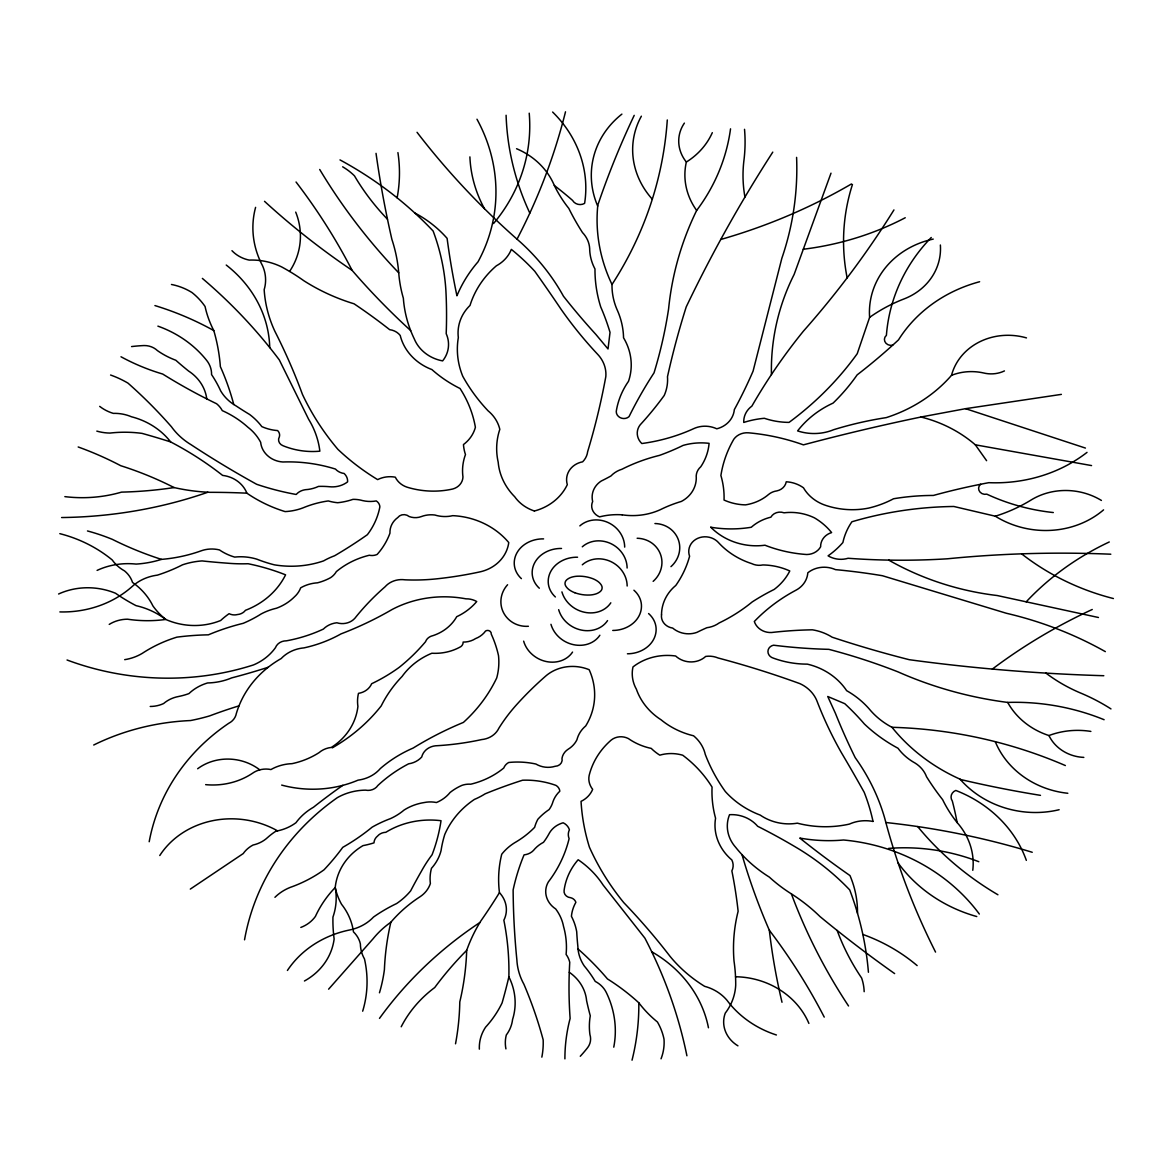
<?xml version="1.0" encoding="UTF-8"?>
<svg xmlns="http://www.w3.org/2000/svg" width="1172" height="1172" viewBox="0 0 1172 1172"><rect width="100%" height="100%" fill="white"/><g stroke="black" fill="none" stroke-linecap="round" stroke-linejoin="round"><path stroke-width="1.5" d="M933.22 239.088A86.552 77.586 8.1 0 0 869.609 317.378L857.23 353.695A347.322 311.371 8.1 0 1 789.049 422.389A70.584 63.273 8.1 0 1 764.349 418.287A89.468 80.194 8.1 0 0 743.751 422.447A22.883 20.51 8.1 0 1 751.882 406.113A664.963 596.123 8.1 0 1 803.435 331.119A1047.431 939.006 8.1 0 0 893.943 209.92M831.007 173.178L794.147 274.409A261.825 234.722 8.1 0 0 771.44 374.557M328.614 989.183L373.033 938.831A97.335 87.255 8.1 0 1 390.862 922.218A145.475 130.414 8.1 0 1 419.942 896.814A29.344 26.311 8.1 0 0 430.373 883.542A49.063 43.994 8.1 0 1 431.472 868.291A49.59 44.463 8.1 0 0 441.068 850.564A131.616 117.991 8.1 0 1 444.789 834.42A92.412 82.846 8.1 0 1 474.411 799.421A75.726 67.888 8.1 0 0 485.149 793.825A478.323 428.82 8.1 0 1 522.595 780.215A79.989 71.712 8.1 0 1 555.953 785.387A8.336 7.471 8.1 0 1 559.82 791.217A30.443 27.293 8.1 0 0 552.964 801.692A29.959 26.868 8.1 0 1 549.097 809.574A65.5 58.717 8.1 0 0 537.845 819.287A46.66 41.826 8.1 0 0 534.637 827.329A96.968 86.933 8.1 0 1 516.398 841.716A54.527 48.887 8.1 0 0 501.733 854.227A129.682 116.262 8.1 0 0 499.448 892.639A28.758 25.784 8.1 0 1 503.857 920.21A316.733 283.946 8.1 0 1 508.868 976.862A68.811 61.677 8.1 0 1 512.574 1019.494A38.969 34.94 8.1 0 1 506.304 1034.993A38.632 34.633 8.1 0 0 505.923 1048.896M190.304 889.094L243.234 853.568A29.622 26.56 8.1 0 1 253.064 845.027A31.747 28.465 8.1 0 0 267.758 837.379A66.775 59.875 8.1 0 1 275.933 831.182A46.865 42.016 8.1 0 0 295.959 822.715A61.589 55.201 8.1 0 1 313.466 807.244A632.455 566.984 8.1 0 1 342.839 785.343M1087.015 452.377A144.42 129.462 8.1 0 1 988.816 482.674A642.886 576.346 8.1 0 0 933.366 495.448A220.673 197.834 8.1 0 0 893.547 498.759A100.514 90.112 8.1 0 1 868.599 508.106A75.828 67.976 8.1 0 1 825.938 505.454A39.291 35.233 8.1 0 1 803.479 487.801A30.003 26.897 8.1 0 0 786.251 481.78A12.804 11.471 8.1 0 1 776.802 490.907A16.144 14.474 8.1 0 0 768.495 494.54A46.221 41.43 8.1 0 1 745.524 504.868A49.371 44.258 8.1 0 1 724.047 500.048A94.082 84.355 8.1 0 0 720.897 475.51A126.708 113.596 8.1 0 1 733.848 439.178A16.247 14.562 8.1 0 1 748.586 432.82A198.024 177.529 8.1 0 1 803.406 444.862A2067.891 1853.84 8.1 0 1 920.972 417.012L965.582 408.676L1061.378 394.378M920.972 417.012A122.782 110.065 8.1 0 1 975.338 444.818L1091.557 465.577M1098.442 617.498L997.167 595.523A261.825 234.722 8.1 0 1 888.742 560.113M1103.57 509.864A86.552 77.586 8.1 0 1 995.321 516.207L953.832 506.48A347.322 311.371 8.1 0 0 851.898 521.774A70.584 63.273 8.1 0 0 842.888 542.519A89.468 80.194 8.1 0 1 828.077 555.836A22.883 20.51 8.1 0 0 848.089 558.268A664.963 596.123 8.1 0 0 947.401 558.795A1047.431 939.006 8.1 0 1 1110.807 554.21M965.582 408.676L1085.433 448.07M975.338 444.818L986.59 460.684M1026.482 337.902A59.992 53.78 8.1 0 0 951.518 375.333A150.998 135.366 8.1 0 1 886.266 417.613A347.015 311.093 8.1 0 0 833.658 429.699A47.847 42.895 8.1 0 1 797.605 430.915A100.514 90.112 8.1 0 1 833.072 403.109A220.673 197.834 8.1 0 0 857.142 374.879A642.886 576.346 8.1 0 0 898.514 339.851A144.42 129.462 8.1 0 1 979.616 281.734M951.518 375.333A50.411 45.195 8.1 0 1 983.425 372.93A28.802 25.813 8.1 0 0 1004.448 370.923M892.712 345.169A6.402 5.728 8.1 0 1 886.398 335.353A190.128 170.453 8.1 0 1 931.257 237.491M869.609 317.378A157.781 141.446 8.1 0 1 903.876 298.992A62.761 56.271 8.1 0 0 940.369 245.007M847.136 277.852A230.767 206.873 8.1 0 1 852.454 184.487M796.594 157.385A342.81 307.328 8.1 0 1 781.856 258.25L753.083 371.114A574.705 515.211 8.1 0 1 734.331 409.629A25.125 22.517 8.1 0 1 716.781 428.805A25.227 22.62 8.1 0 0 693.604 428.688A174.32 156.272 8.1 0 1 641.802 443.529A16.452 14.753 8.1 0 1 641.597 423.282A379.523 340.232 8.1 0 0 664.216 395.477A48.111 43.13 8.1 0 0 667.483 376.725A1004.756 900.755 8.1 0 1 686.221 306.903A1665.251 1492.879 8.1 0 1 772.773 152.126M905.238 217.743A286.759 257.064 8.1 0 1 803.26 249.255M851.473 183.945A563.791 505.425 8.1 0 1 720.751 239.484M744.938 197.057A151.129 135.483 8.1 0 1 743.868 160.96A183.901 164.856 8.1 0 0 744.528 129.33M730.537 128.832A212.322 190.333 8.1 0 1 696.651 210.447A357.094 320.132 8.1 0 0 668.597 308.881A557.052 499.389 8.1 0 1 654.035 372.843A501.191 449.315 8.1 0 0 629.042 416.631A7.442 6.68 8.1 0 1 620.061 417.584A7.442 6.68 8.1 0 1 616.487 409.98A88.061 78.949 8.1 0 1 628.5 381.325A62.424 55.963 8.1 0 0 623.548 337.8A85.087 76.268 8.1 0 0 617.585 310.829A72.605 65.09 8.1 0 1 612.004 284.488A179.111 160.564 8.1 0 1 597.808 205.115A1017.604 912.256 8.1 0 1 634.213 115.354M696.651 210.447A71.096 63.742 8.1 0 1 686.353 162.029A38.691 34.677 8.1 0 1 684.389 123.104M712.312 132.67A75.477 67.654 8.1 0 1 686.353 162.029M667.293 119.969A423.678 379.816 8.1 0 1 612.004 284.488M652.306 199.196A85.278 76.444 8.1 0 1 641.362 116.189M597.705 206.067A93.247 83.593 8.1 0 1 621.893 114.124M516.559 148.712A71.009 63.654 8.1 0 1 554.341 185.498A133.52 119.705 8.1 0 0 568.816 208.411A278.951 250.076 8.1 0 0 582.484 232.554A28.773 25.799 8.1 0 1 589.663 248.435A52.711 47.261 8.1 0 0 594.98 268.974A149.284 133.828 8.1 0 0 600.738 306.976A258.587 231.822 8.1 0 1 610.026 332.379L608.019 348.963L595.801 334.342A710.364 636.836 8.1 0 1 563.468 296.238A222.988 199.914 8.1 0 0 520.324 242.062A785.723 704.387 8.1 0 1 417.042 132.304M554.341 185.498A368.198 330.079 8.1 0 1 572.551 200.397A8.292 7.442 8.1 0 0 584.608 203.371A121.727 109.128 8.1 0 0 552.627 112.043M376.036 153.356A1220.784 1094.414 8.1 0 0 391.888 239.381A174.438 156.374 8.1 0 1 398.729 272.842A150.119 134.575 8.1 0 0 403.358 298.245A132.963 119.207 8.1 0 0 414.361 339.074A37.035 33.197 8.1 0 0 442.635 360.888A31.761 28.465 8.1 0 0 446.195 333.668A584.74 524.206 8.1 0 0 445.902 290.744A246.413 220.907 8.1 0 0 433.127 231.03A362.529 325.01 8.1 0 0 339.997 159.905M398.729 272.842A620.647 556.407 8.1 0 1 319.707 169.471M387.478 219.223A247.424 221.816 8.1 0 1 354.471 175.859A56.739 50.865 8.1 0 0 342.649 166.805M397.923 152.609A165.501 148.375 8.1 0 1 397.118 197.819M484.417 208.645A140.098 125.594 8.1 0 1 469.899 156.887M565.505 111.809A708.503 635.165 8.1 0 1 517.042 239.161M529.832 213.114A297.937 267.099 8.1 0 1 506.099 115.266M529.217 113.201A184.487 165.384 8.1 0 1 493.515 223.559M476.975 119.222A179.594 161.004 8.1 0 1 478 261.854A147.643 132.363 8.1 0 0 456.933 295.798A921.353 825.982 8.1 0 1 447.103 238.356A111.589 100.045 8.1 0 0 414.727 212.938M231.968 250.691A30.999 27.791 8.1 0 0 249.182 260.096A61.105 54.776 8.1 0 1 281.588 266.894A198.522 177.968 8.1 0 1 303.87 280.753A187.828 168.387 8.1 0 0 354.047 303.797A555.557 498.056 8.1 0 1 389.69 329.684A14.826 13.288 8.1 0 1 400.223 335.47A51.685 46.338 8.1 0 0 431.897 369.561A122.02 109.392 8.1 0 0 460.039 388.503A119.398 107.048 8.1 0 1 475.393 427.311A37.182 33.343 8.1 0 1 463.453 444.569A49.092 44.009 8.1 0 0 465.474 454.575A57.443 51.495 8.1 0 0 462.955 476.916A14.884 13.346 8.1 0 1 452.685 489.017A80.824 72.459 8.1 0 1 406.86 487.113A19.719 17.683 8.1 0 1 395.316 477.18A26.048 23.352 8.1 0 0 377.633 479.612A228.379 204.734 8.1 0 1 337.873 449.315A270.6 242.589 8.1 0 1 302.435 394.363A672.479 602.862 8.1 0 0 274.893 331.339A137.402 123.177 8.1 0 1 264.169 289.645A41.87 37.533 8.1 0 0 262.484 265.619A96.28 86.318 8.1 0 1 255.599 207.356M295.71 212.117A77.528 69.514 8.1 0 1 289.587 271.421M410.654 330.563A723.974 649.024 8.1 0 1 352.113 270.366A746.447 669.183 8.1 0 1 264.52 201.32M296.047 182.012A644.468 577.752 8.1 0 1 352.113 270.366M202.375 278.409A519.401 465.636 8.1 0 1 279.317 359.921L308.602 419.224A91.826 82.318 8.1 0 1 319.853 451.176A70.393 63.112 8.1 0 1 283.082 445.756A6.959 6.226 8.1 0 1 279.332 436.936A7.208 6.461 8.1 0 0 277.603 430.578A42.558 38.163 8.1 0 1 261.825 426.608A62.526 56.051 8.1 0 0 249.68 414.522A355.043 318.301 8.1 0 1 236.217 406.01A42.734 38.31 8.1 0 1 220.658 390.862A125.858 112.834 8.1 0 0 211.561 374.571A25.315 22.693 8.1 0 0 206.799 360.566A104.938 94.082 8.1 0 0 157.898 326.138M226.24 265.048A121.39 108.82 8.1 0 1 269.736 347.586M67.053 659.997A259.686 232.803 8.1 0 0 253.489 664.934A55.333 49.605 8.1 0 0 275.435 647.706A11.837 10.607 8.1 0 1 286.451 640.82A145.753 130.663 8.1 0 0 323.384 629.071A22.165 19.88 8.1 0 1 336.847 622.772A16.628 14.899 8.1 0 0 354.852 618.289A268.227 240.465 8.1 0 1 385.075 586.791A21.916 19.66 8.1 0 1 405.043 579.818A193.131 173.134 8.1 0 0 435.574 578.953A374.337 335.588 8.1 0 0 478.909 572.097A39.76 35.643 8.1 0 0 508.765 542.563A72.62 65.105 8.1 0 0 452.729 515.665A31.161 27.938 8.1 0 1 434.856 515.021A25.799 23.118 8.1 0 0 421.217 516.618A15.69 14.064 8.1 0 1 409.16 516.53A7.53 6.754 8.1 0 0 397.777 517.555A21.785 19.528 8.1 0 0 389.954 533.172A77.909 69.851 8.1 0 1 377.164 554.429A11.896 10.665 8.1 0 1 369.297 555.25A81.923 73.44 8.1 0 0 336.349 571.614A20.437 18.312 8.1 0 1 330.592 577.664A54.586 48.931 8.1 0 1 317.509 582.821A36.625 32.831 8.1 0 0 300.691 587.831A27.41 24.583 8.1 0 1 294.245 597.046A51.129 45.825 8.1 0 1 276.445 608.239A60.212 53.985 8.1 0 0 261.107 613.982A123.309 110.549 8.1 0 1 243.219 623.314A220.175 197.379 8.1 0 0 208.396 634.828A263.407 236.143 8.1 0 0 176.913 637.143A134.677 120.745 8.1 0 0 142.295 653.346A47.627 42.69 8.1 0 1 124.701 659.66M233.77 404.516A290.627 260.536 8.1 0 0 220.365 366.631A211.385 189.498 8.1 0 0 213.787 330.563A113.157 101.437 8.1 0 1 205.056 306.478A65.896 59.069 8.1 0 0 191.974 292.531A55.714 49.957 8.1 0 0 171.464 284.474M154.924 305.57A280.24 251.218 8.1 0 1 213.787 330.563M121.009 356.771A196.325 176.005 8.1 0 0 162.703 374.044A533.231 478.044 8.1 0 0 216.586 403.739A23.836 21.36 8.1 0 1 222.284 410.625A93.291 83.637 8.1 0 1 247.951 427.267A48.023 43.056 8.1 0 1 260.667 442.327A23.206 20.803 8.1 0 0 282.935 461.988A140.816 126.239 8.1 0 1 335.456 469.064A13.126 11.764 8.1 0 0 344.114 473.473A11.867 10.636 8.1 0 1 347.601 481.868A24.334 21.814 8.1 0 1 329.112 486.702A77.689 69.646 8.1 0 0 318.491 486.409A34.047 30.531 8.1 0 1 305.335 489.706A15.016 13.463 8.1 0 0 296.194 494.467A248.552 222.827 8.1 0 1 256.683 484.3A927.492 831.49 8.1 0 1 191.153 444.759A66.174 59.333 8.1 0 1 171.449 426.769A487.274 436.834 8.1 0 0 127.982 383.127A92.398 82.831 8.1 0 0 110.578 375.025M206.755 398.876A42.91 38.456 8.1 0 0 188.546 371.011A339.997 304.808 8.1 0 1 175.815 360.258A76.327 68.43 8.1 0 1 157.517 350.677A17.507 15.69 8.1 0 0 143.995 345.55A151.188 135.542 8.1 0 0 131.572 346.575M99.693 406.376A38.632 34.633 8.1 0 0 113.303 413.379A38.969 34.94 8.1 0 1 131.528 416.793A68.811 61.677 8.1 0 1 170.658 441.932A316.733 283.946 8.1 0 1 222.621 475.407A28.758 25.784 8.1 0 1 246.882 493.178A129.682 116.262 8.1 0 0 285.104 511.593A54.527 48.887 8.1 0 0 304.852 507.124A96.968 86.933 8.1 0 1 328.277 500.942A46.66 41.826 8.1 0 0 337.712 502.729A65.5 58.717 8.1 0 0 352.962 499.36A29.959 26.868 8.1 0 1 362.588 500.591A30.443 27.293 8.1 0 0 376.285 500.927A8.336 7.471 8.1 0 1 379.86 506.875A79.989 71.712 8.1 0 1 367.363 534.696A478.323 428.82 8.1 0 1 334.621 555.748A75.726 67.888 8.1 0 0 323.589 560.89A92.412 82.846 8.1 0 1 274.336 564.831A131.616 117.991 8.1 0 1 256.829 559.161A49.59 44.463 8.1 0 0 234.722 557.096A49.063 43.994 8.1 0 1 219.442 549.917A29.344 26.311 8.1 0 0 201.188 550.811A145.475 130.414 8.1 0 1 161.458 559.381A97.335 87.255 8.1 0 1 136.099 564.084A68.738 61.618 8.1 0 0 97.1 570.398M170.658 441.932A681.957 611.359 8.1 0 0 142.017 433.376A117.493 105.334 8.1 0 0 110.007 433.069A44.902 40.258 8.1 0 1 96.822 431.12M246.882 493.178A705.266 632.265 8.1 0 0 209.847 492.328A181.821 163.011 8.1 0 1 174.101 487.567A382.028 342.473 8.1 0 1 121.522 492.123A129.74 116.321 8.1 0 1 64.856 496.635M174.101 487.567A320.967 287.741 8.1 0 0 120.775 465.724A313.041 280.635 8.1 0 0 78.187 446.972M207.854 492.24A428.981 384.577 8.1 0 1 61.603 517.541M161.458 559.381A316.777 283.99 8.1 0 1 112.366 539.369A184.898 165.765 8.1 0 0 87.475 530.96M59.875 611.916A101.612 91.094 8.1 0 0 132.29 586.396A45.781 41.049 8.1 0 1 157.37 575.144A163.597 146.661 8.1 0 0 182.48 564.831A73.191 65.617 8.1 0 1 202.053 560.919A664.07 595.332 8.1 0 0 226.87 563.146A157.678 141.358 8.1 0 0 248.098 563.732A199.02 178.422 8.1 0 1 285.572 574.837A80.311 71.99 8.1 0 1 245.475 610.304A11.354 10.182 8.1 0 1 237.433 614.553A11.031 9.889 8.1 0 1 229.082 613.688A88.559 79.388 8.1 0 0 220.658 620.501A64.607 57.926 8.1 0 1 165.75 619.446A121.683 109.084 8.1 0 1 127.499 619.197A33.373 29.915 8.1 0 0 109.23 624.398M58.6 593.999A65.705 58.893 8.1 0 1 115.559 593.266A173.588 155.627 8.1 0 0 136.055 605.646A71.609 64.196 8.1 0 1 165.75 619.446A68.723 61.603 8.1 0 1 152.887 605.88A64.841 58.131 8.1 0 0 132.539 582.455A26.59 23.836 8.1 0 0 124.554 570.911A36.552 32.757 8.1 0 1 112.234 559.967A125.624 112.615 8.1 0 0 59.816 533.656M268.183 667.264A632.455 566.984 8.1 0 1 231.69 677.885A61.589 55.201 8.1 0 1 207.59 682.954A46.865 42.016 8.1 0 0 188.941 693.59A66.775 59.875 8.1 0 1 178.671 696.476A31.747 28.465 8.1 0 0 163.611 703.537A29.622 26.56 8.1 0 1 150.221 706.452M93.716 745.011A229.697 205.92 8.1 0 1 190.538 720.546A192.882 172.914 8.1 0 0 209.656 715.887A487.406 436.951 8.1 0 1 239 705.852M149.196 841.73A214.637 192.428 8.1 0 1 228.686 723.329A16.056 14.401 8.1 0 0 236.363 713.426A108.161 96.968 8.1 0 1 281.177 658.547A35.658 31.966 8.1 0 1 303.988 647.882A130.722 117.185 8.1 0 0 340.979 633.906A351.864 315.444 8.1 0 0 392.049 609.528A105.48 94.566 8.1 0 1 465.958 598.833A18.811 16.862 8.1 0 1 476.726 601.529A61.867 55.465 8.1 0 1 456.714 616.692A45.298 40.61 8.1 0 1 431.106 636.206A10.548 9.449 8.1 0 0 425.553 641.699A208.162 186.612 8.1 0 1 399.198 667.366A181.162 162.41 8.1 0 1 371.671 683.716A17.99 16.13 8.1 0 1 358.486 693.355A41.738 37.431 8.1 0 0 357.914 706.394A65.881 59.069 8.1 0 1 331.31 747.428A22.239 19.939 8.1 0 0 319.048 752.644A79.886 71.624 8.1 0 1 292.048 763.661A43.774 39.247 8.1 0 0 270.937 769.55A22.224 19.924 8.1 0 0 252.478 773.271A68.372 61.296 8.1 0 1 205.657 784.654M332.262 747.868A184.224 165.164 8.1 0 0 381.222 705.896A137.798 123.529 8.1 0 1 402.113 676.42A73.353 65.764 8.1 0 1 431.853 653.244A49.297 44.199 8.1 0 0 460.801 646.651A6.387 5.728 8.1 0 0 463.13 642.08A21.301 19.104 8.1 0 0 475.583 638.579A23.411 20.993 8.1 0 0 485.589 630.99A3.56 3.179 8.1 0 1 491.258 634.125A123.924 111.091 8.1 0 1 498.51 655.661A74.612 66.892 8.1 0 1 496.723 677.929A165.823 148.654 8.1 0 1 463.409 722.406A351.864 315.444 8.1 0 0 413.145 748.058A130.722 117.185 8.1 0 0 380.299 768.583A35.658 31.966 8.1 0 1 358.061 780.142A108.161 96.968 8.1 0 1 281.676 785.094M274.937 897.312A47.627 42.69 8.1 0 1 290.26 887.38A134.677 120.745 8.1 0 0 324.014 869.814A263.407 236.143 8.1 0 0 342.766 847.341A220.175 197.379 8.1 0 0 372.125 827.168A123.309 110.549 8.1 0 1 390.481 818.613A60.212 53.985 8.1 0 0 404.047 810.072A51.129 45.825 8.1 0 1 424.161 802.556A27.41 24.583 8.1 0 1 436.438 802.527A36.625 32.831 8.1 0 0 450.077 792.492A54.586 48.931 8.1 0 1 461.915 785.372A20.437 18.312 8.1 0 1 470.748 784.2A81.923 73.44 8.1 0 0 503.799 767.982A11.896 10.665 8.1 0 1 508.707 762.489A77.909 69.851 8.1 0 1 535.897 764.027A21.785 19.528 8.1 0 0 555.045 766.312A7.53 6.754 8.1 0 0 562.003 758.284A15.69 14.064 8.1 0 1 568.244 749.172A25.799 23.118 8.1 0 0 576.946 739.737A31.161 27.938 8.1 0 1 585.692 725.966A72.62 65.105 8.1 0 0 589.15 669.695A39.76 35.643 8.1 0 0 545.024 676.669A374.337 335.588 8.1 0 0 515.709 705.691A193.131 173.134 8.1 0 0 498.862 728.208A21.916 19.66 8.1 0 1 481.677 739.576A268.227 240.465 8.1 0 1 435.471 745.802A16.628 14.899 8.1 0 0 421.715 757.009A22.165 19.88 8.1 0 1 408.589 763.836A145.753 130.663 8.1 0 0 377.897 785.46A11.837 10.607 8.1 0 1 365.503 790.148A55.333 49.605 8.1 0 0 337.39 797.619A259.686 232.803 8.1 0 0 244.538 939.812M362.675 1011.187A125.624 112.615 8.1 0 0 364.477 958.945A36.552 32.757 8.1 0 1 360.39 943.943A26.59 23.836 8.1 0 0 353.461 931.872A64.841 58.131 8.1 0 0 341.55 904.286A68.723 61.603 8.1 0 1 335.221 887.497A64.607 57.926 8.1 0 1 362.998 845.627A88.559 79.388 8.1 0 0 373.985 842.858A11.031 9.889 8.1 0 1 377.516 836.119A11.354 10.182 8.1 0 1 385.837 832.296A80.311 71.99 8.1 0 1 441.024 820.708A199.02 178.422 8.1 0 1 432.087 854.74A157.678 141.358 8.1 0 0 421.524 871.016A664.07 595.332 8.1 0 0 410.654 890.867A73.191 65.617 8.1 0 1 396.634 903.539A163.597 146.661 8.1 0 0 373.531 917.031A45.781 41.049 8.1 0 1 349.534 929.997A101.612 91.094 8.1 0 0 287.418 970.46M304.442 980.993A65.705 58.893 8.1 0 0 334.137 938.992A173.588 155.627 8.1 0 1 332.951 917.075A71.609 64.196 8.1 0 0 335.221 887.497A121.683 109.084 8.1 0 0 315.415 916.416A33.373 29.915 8.1 0 1 300.823 927.433M390.862 922.218A316.777 283.99 8.1 0 0 384.401 969.64A184.898 165.765 8.1 0 1 379.464 992.787M379.494 1018.38A428.981 384.577 8.1 0 1 479.89 922.511M401.205 1026.775A129.74 116.321 8.1 0 1 434.739 987.527A382.028 342.473 8.1 0 1 466.69 950.346A181.821 163.011 8.1 0 1 480.842 920.958A705.266 632.265 8.1 0 0 499.448 892.639M466.69 950.346A320.967 287.741 8.1 0 1 459.79 1001.928A313.041 280.635 8.1 0 1 455.527 1043.798M508.868 976.862A681.957 611.359 8.1 0 1 502.099 1002.895A117.493 105.334 8.1 0 1 485.604 1027.155A44.902 40.258 8.1 0 0 479.348 1049.145M541.845 1057.144A92.398 82.831 8.1 0 0 543.163 1039.813A487.274 436.834 8.1 0 0 523.899 984.216A66.174 59.333 8.1 0 1 516.881 959.956A927.492 831.49 8.1 0 1 513.131 889.929A248.552 222.827 8.1 0 1 524.06 854.857A15.016 13.463 8.1 0 0 533.436 850.476A34.047 30.531 8.1 0 1 543.5 842.302A77.689 69.646 8.1 0 0 548.789 834.171A24.334 21.814 8.1 0 1 563.146 822.788A11.867 10.636 8.1 0 1 569.402 829.805A13.126 11.764 8.1 0 0 569.109 838.625A140.816 126.239 8.1 0 1 548.393 881.871A23.206 20.803 8.1 0 0 555.675 908.93A48.023 43.056 8.1 0 1 563.527 926.393A93.291 83.637 8.1 0 1 566.105 954.433A23.836 21.36 8.1 0 1 569.739 962.329A533.231 478.044 8.1 0 0 570.119 1018.453A196.325 176.005 8.1 0 0 564.904 1058.873M580.272 1056.265A151.188 135.542 8.1 0 0 587.773 1047.46A17.507 15.69 8.1 0 0 589.926 1034.598A76.327 68.43 8.1 0 1 590.278 1015.802A339.997 304.808 8.1 0 1 586.586 1000.58A42.91 38.456 8.1 0 0 569.284 972.277M578.016 948.983A290.627 260.536 8.1 0 1 607.477 978.942A211.385 189.498 8.1 0 1 638.813 1002.793A280.24 251.218 8.1 0 1 632.03 1060.191M638.813 1002.793A113.157 101.437 8.1 0 0 657.433 1021.999A65.896 59.069 8.1 0 1 664.011 1039.154A55.714 49.957 8.1 0 1 661.037 1058.814M613.762 1047.167A104.938 94.082 8.1 0 0 606.217 992.332A25.315 22.693 8.1 0 0 595.23 981.404A125.858 112.834 8.1 0 0 584.301 966.021A42.734 38.31 8.1 0 1 577.855 946.361A355.043 318.301 8.1 0 1 576.712 931.769A62.526 56.051 8.1 0 0 571.423 916.299A42.558 38.163 8.1 0 1 575.877 902.337A7.208 6.461 8.1 0 0 570.661 897.708A6.959 6.226 8.1 0 1 564.113 890.266A70.393 63.112 8.1 0 1 578.162 859.75A91.826 82.318 8.1 0 1 603.067 884.977L644.864 938.098A519.401 465.636 8.1 0 1 686.909 1055.796M857.494 913.252A111.589 100.045 8.1 0 0 849.978 875.572A921.353 825.982 8.1 0 1 799.773 838.053A147.643 132.363 8.1 0 0 843.518 840.002A179.594 161.004 8.1 0 1 979.338 914.043M776.406 1034.979A96.28 86.318 8.1 0 1 726.918 1000.199A41.87 37.533 8.1 0 0 704.65 986.341A137.402 123.177 8.1 0 1 670.091 956.411A672.479 602.862 8.1 0 0 623.782 902.645A270.6 242.589 8.1 0 1 589.413 847.166A228.379 204.734 8.1 0 1 581.048 801.37A26.048 23.352 8.1 0 0 592.666 789.342A19.719 17.683 8.1 0 1 589.164 775.439A80.824 72.459 8.1 0 1 611.345 739.957A14.884 13.346 8.1 0 1 628.382 738.565A57.443 51.495 8.1 0 0 651.236 748.395A49.092 44.009 8.1 0 0 659.807 755.164A37.182 33.343 8.1 0 1 682.719 755.222A119.398 107.048 8.1 0 1 712.063 787.115A122.02 109.392 8.1 0 0 715.565 818.232A51.685 46.338 8.1 0 0 731.811 859.926A14.826 13.288 8.1 0 1 731.87 870.899A555.557 498.056 8.1 0 1 738.126 911.289A187.828 168.387 8.1 0 0 734.024 961.128A198.522 177.968 8.1 0 1 735.708 985.154A61.105 54.776 8.1 0 1 725.278 1013.106A30.999 27.791 8.1 0 0 737.935 1045.834M651.735 951.767A121.39 108.82 8.1 0 1 708.459 1027.771M742.008 854.652A723.974 649.024 8.1 0 0 769.33 930.26A644.468 577.752 8.1 0 1 824.238 1017.106M782.002 1002.265A746.447 669.183 8.1 0 1 769.33 930.26M735.533 976.759A77.528 69.514 8.1 0 1 808.885 1023.405M888.566 848.411A184.487 165.384 8.1 0 1 978.796 861.713M997.914 894.763A297.937 267.099 8.1 0 1 917.676 826.553M885.856 822.524A708.503 635.165 8.1 0 1 1032.239 852.278M976.774 916.548A140.098 125.594 8.1 0 1 898.162 863.061M935.549 952.089A785.723 704.387 8.1 0 1 884.801 818.525A222.988 199.914 8.1 0 0 855.208 757.654A710.364 636.836 8.1 0 1 835.431 713.352L827.74 696.49L844.778 703.683A258.587 231.822 8.1 0 1 864.379 723.988A149.284 133.828 8.1 0 0 898.001 748.249A52.711 47.261 8.1 0 0 915.01 763.016A28.773 25.799 8.1 0 1 926.539 776.743A278.951 250.076 8.1 0 0 942.64 799.67A133.52 119.705 8.1 0 0 957.143 822.583A71.009 63.654 8.1 0 1 972.775 870.298M862.841 934.436A165.501 148.375 8.1 0 1 917.134 965.596M868.423 972.262A362.529 325.01 8.1 0 0 849.715 889.929A246.413 220.907 8.1 0 0 798.865 849.011A584.74 524.206 8.1 0 0 757.654 826.275A31.761 28.465 8.1 0 0 729.541 814.701A37.035 33.197 8.1 0 0 735.738 847.4A132.963 119.207 8.1 0 0 769.33 877.096A150.119 134.575 8.1 0 0 791.393 893.884A174.438 156.374 8.1 0 1 820.034 916.592A1220.784 1094.414 8.1 0 0 894.632 973.595M864.174 991.688A56.739 50.865 8.1 0 0 861.64 978.034A247.424 221.816 8.1 0 1 837.16 930.465M848.528 1005.972A620.647 556.407 8.1 0 1 791.393 893.884M957.143 822.583A368.198 330.079 8.1 0 0 952.323 801.062A8.292 7.442 8.1 0 1 955.781 790.441A121.727 109.128 8.1 0 1 1026.335 860.365M1059.136 809.72A93.247 83.593 8.1 0 1 960.044 779.16M1040.472 795.349A1017.604 912.256 8.1 0 1 961.011 779.6A179.111 160.564 8.1 0 1 891.98 727.299A72.605 65.09 8.1 0 1 869.507 709.28A85.087 76.268 8.1 0 0 846.653 690.674A62.424 55.963 8.1 0 0 807.303 664.128A88.061 78.949 8.1 0 1 773.388 658.137A7.442 6.68 8.1 0 1 767.938 651.456A7.442 6.68 8.1 0 1 773.564 645.201A501.191 449.315 8.1 0 0 828.853 649.347A557.052 499.389 8.1 0 1 898.133 671.922A357.094 320.132 8.1 0 0 1007.7 702.424A212.322 190.333 8.1 0 1 1104.112 719.711M891.98 727.299A423.678 379.816 8.1 0 1 1065.363 765.55M1067.824 793.268A85.278 76.444 8.1 0 1 995.292 741.686M1007.7 702.424A71.096 63.742 8.1 0 0 1048.955 735.547A75.477 67.654 8.1 0 1 1090.868 731.416M1083.822 757.39A38.691 34.677 8.1 0 1 1048.955 735.547M1110.968 708.913A183.901 164.856 8.1 0 0 1080.144 692.842A151.129 135.483 8.1 0 1 1045.907 673.094M992.362 669.066A563.791 505.425 8.1 0 1 1092.245 609.484M1103.804 675.717A1665.251 1492.879 8.1 0 1 909.282 659.704A1004.756 900.755 8.1 0 1 832.164 637.202A48.111 43.13 8.1 0 0 812.386 629.818A379.523 340.232 8.1 0 0 773.725 632.265A16.452 14.753 8.1 0 1 754.314 621.497A174.32 156.272 8.1 0 1 795.788 590.292A25.227 22.62 8.1 0 0 807.816 572.8A25.125 22.517 8.1 0 1 835.49 569.636A574.705 515.211 8.1 0 1 882.443 575.73L1006.308 613.249A342.81 307.328 8.1 0 1 1105.342 651.632M1026.189 601.851A286.759 257.064 8.1 0 1 1109.269 541.977M1113.4 598.54A230.767 206.873 8.1 0 1 1021.618 553.843M1101.416 500.444A62.761 56.271 8.1 0 0 1031.008 500.063A157.781 141.446 8.1 0 1 995.321 516.207M1053.306 512.545A190.128 170.453 8.1 0 1 986.795 494.159A6.402 5.728 8.1 0 1 980.656 484.256M197.643 768.759A48.286 43.291 8.1 0 1 259.774 769.843M159.773 855.516A85.585 76.722 8.1 0 1 277.574 830.86M577.562 557.213A30.706 27.527 8.1 0 0 557.257 563.791A28.231 25.301 8.1 0 0 550.869 571.262A26.209 23.499 8.1 0 0 548.232 580.33A23.894 21.418 8.1 0 0 555.367 596.973M561.52 548.467A30.706 27.527 8.1 0 0 541.215 555.045A28.231 25.301 8.1 0 0 534.828 562.516A26.209 23.499 8.1 0 0 532.191 571.584A23.894 21.418 8.1 0 0 539.325 588.227M543.588 538.886A30.706 27.527 8.1 0 0 523.283 545.463A28.231 25.301 8.1 0 0 516.896 552.92A26.209 23.499 8.1 0 0 514.259 562.003A23.894 21.418 8.1 0 0 521.394 578.631M582.308 564.801A23.894 21.418 8.1 0 1 600.577 558.883A26.209 23.499 8.1 0 1 610.744 561.535A28.231 25.301 8.1 0 1 619.226 567.512A30.706 27.527 8.1 0 1 627.167 586.015M582.279 546.811A23.894 21.418 8.1 0 1 600.547 540.907A26.209 23.499 8.1 0 1 610.715 543.544A28.231 25.301 8.1 0 1 619.197 549.536A30.706 27.527 8.1 0 1 627.123 568.024M579.847 525.891A23.894 21.418 8.1 0 1 598.116 519.972A26.209 23.499 8.1 0 1 608.283 522.624A28.231 25.301 8.1 0 1 616.765 528.601A30.706 27.527 8.1 0 1 624.691 547.104M561.915 591.889A30.706 27.527 8.1 0 0 574.544 608.239A28.231 25.301 8.1 0 0 584.33 612.223A26.209 23.499 8.1 0 0 594.834 612.604A23.894 21.418 8.1 0 0 610.817 602.818M607.55 620.603A23.894 21.418 8.1 0 1 591.567 630.389A26.209 23.499 8.1 0 1 581.063 630.009A28.231 25.301 8.1 0 1 571.277 626.024A30.706 27.527 8.1 0 1 558.663 609.674M599.859 635.239A23.894 21.418 8.1 0 1 583.861 645.01A26.209 23.499 8.1 0 1 573.372 644.644A28.231 25.301 8.1 0 1 563.586 640.659A30.706 27.527 8.1 0 1 550.957 624.31M572.551 652.086A23.894 21.418 8.1 0 1 556.553 661.858A26.209 23.499 8.1 0 1 546.064 661.491A28.231 25.301 8.1 0 1 536.278 657.492A30.706 27.527 8.1 0 1 523.65 641.157M627.43 653.786A30.706 27.527 8.1 0 0 647.545 646.783A28.231 25.301 8.1 0 0 653.742 639.18A26.209 23.499 8.1 0 0 656.13 630.053A23.894 21.418 8.1 0 0 648.585 613.557M612.751 630.448A30.706 27.527 8.1 0 0 632.88 623.445A28.231 25.301 8.1 0 0 639.062 615.857A26.209 23.499 8.1 0 0 641.465 606.715A23.894 21.418 8.1 0 0 633.92 590.219M637.143 538.256A23.894 21.418 8.1 0 1 655.104 545.83A26.209 23.499 8.1 0 1 660.422 554.122A28.231 25.301 8.1 0 1 661.916 563.629A30.706 27.527 8.1 0 1 653.156 581.356M670.955 566.647A30.706 27.527 8.1 0 0 679.716 548.921A28.231 25.301 8.1 0 0 678.222 539.398A26.209 23.499 8.1 0 0 672.904 531.106A23.894 21.418 8.1 0 0 654.943 523.532M528.396 626.273A23.894 21.418 8.1 0 1 509.717 620.369A26.209 23.499 8.1 0 1 503.491 612.59A28.231 25.301 8.1 0 1 500.927 603.243A30.706 27.527 8.1 0 1 507.579 584.74M710.774 527.224A111.941 100.353 8.1 0 0 751.281 527.254A45.796 41.064 8.1 0 1 770.883 517.174A10.592 9.493 8.1 0 1 784.068 512.809A49.429 44.316 8.1 0 1 814.467 517.863A62.072 55.641 8.1 0 1 831.607 532.586A16.745 15.016 8.1 0 0 820.634 546.767A16.247 14.562 8.1 0 1 806.776 554.517A126.708 113.596 8.1 0 1 764.964 545.214A59.303 53.165 8.1 0 1 710.774 527.224M622.127 514.816A65.559 58.776 8.1 0 0 599.581 516.867A12.936 11.603 8.1 0 1 592.666 501.513A22.649 20.305 8.1 0 1 601.236 481.033A192.618 172.68 8.1 0 0 610.949 475.964A26.165 23.455 8.1 0 1 621.98 469.225A170.057 152.463 8.1 0 1 659.484 455.381A224.804 201.54 8.1 0 0 683.071 445.419A60.387 54.132 8.1 0 1 709.089 443.338A60.592 54.322 8.1 0 1 700.768 466.764A15.734 14.093 8.1 0 0 696.197 475.905A31.19 27.967 8.1 0 1 681.372 501.426A130.136 116.673 8.1 0 0 660.261 509.717A63.068 56.549 8.1 0 1 622.127 514.816M534.403 511.007A53.868 48.286 8.1 0 0 567.307 484.651A20.993 18.825 8.1 0 1 582.645 461.812A21.008 18.825 8.1 0 0 587.655 451.645A857.215 768.48 8.1 0 0 605.821 376.608A33.49 30.018 8.1 0 0 597.339 353.973A428.937 384.533 8.1 0 1 560.978 309.144A1843.336 1652.52 8.1 0 0 534.784 271.303A218.051 195.475 8.1 0 0 511.344 249.387A36.596 32.801 8.1 0 1 496.401 265.78A100.821 90.391 8.1 0 0 470.016 305.438A46.323 41.533 8.1 0 0 458.325 337.595A85.849 76.956 8.1 0 0 462.75 376.241A180.62 161.926 8.1 0 0 488.05 410.786A37.328 33.461 8.1 0 1 499.814 429.333A75.286 67.493 8.1 0 0 498.188 462.193A63.347 56.783 8.1 0 0 514.698 496.738A37.797 33.885 8.1 0 0 534.403 511.007M873.023 821.44A36.596 32.801 8.1 0 0 849.392 824.092A100.821 90.391 8.1 0 1 797.341 823.169A46.323 41.533 8.1 0 1 760.218 815.097A85.849 76.956 8.1 0 1 725.307 791.51A180.62 161.926 8.1 0 1 705.266 754.372A37.328 33.461 8.1 0 0 693.56 735.782A75.286 67.493 8.1 0 1 661.052 719.784A63.347 56.783 8.1 0 1 636.411 689.253A37.797 33.885 8.1 0 1 632.983 666.941A53.868 48.286 8.1 0 1 675.643 655.998A20.993 18.825 8.1 0 0 705.691 656.423A21.008 18.825 8.1 0 1 718.114 657.99A857.215 768.48 8.1 0 1 799.949 683.657A33.49 30.018 8.1 0 1 817.323 701.911A428.937 384.533 8.1 0 0 841.452 752.776A1843.336 1652.52 8.1 0 1 864.203 792.316A218.051 195.475 8.1 0 1 873.023 821.44M661.521 614.817A12.936 11.603 8.1 0 0 672.684 628.075A22.649 20.305 8.1 0 0 696.915 632.367A192.618 172.68 8.1 0 1 706.892 627.709A26.165 23.455 8.1 0 0 719.168 622.947A170.057 152.463 8.1 0 0 752.16 601.968A224.804 201.54 8.1 0 1 774.135 589.457A60.387 54.132 8.1 0 0 789.782 570.969A60.592 54.322 8.1 0 0 762.84 564.948A15.734 14.093 8.1 0 1 751.633 563.586A73.279 65.705 8.1 0 1 718.934 543.061A16.891 15.133 8.1 0 0 697.706 538.344A16.891 15.133 8.1 0 0 689.59 556.246A112.116 100.514 8.1 0 1 675.79 585.458A45.855 41.108 8.1 0 0 661.521 614.817M574.807 592.724A34.428 30.868 8.1 0 0 589.721 595.024A22.122 19.836 8.1 0 0 595.654 593.999A13.522 12.13 8.1 0 0 600.416 591.406A5.772 5.171 8.1 0 0 601.397 585.194A13.522 12.13 8.1 0 0 597.661 581.283A22.122 19.836 8.1 0 0 592.329 578.514A34.428 30.868 8.1 0 0 577.415 576.214A22.122 19.836 8.1 0 0 571.482 577.239A13.522 12.13 8.1 0 0 566.721 579.832A5.772 5.171 8.1 0 0 565.739 586.044A13.522 12.13 8.1 0 0 569.475 589.956A22.122 19.836 8.1 0 0 574.807 592.724"/></g></svg>
